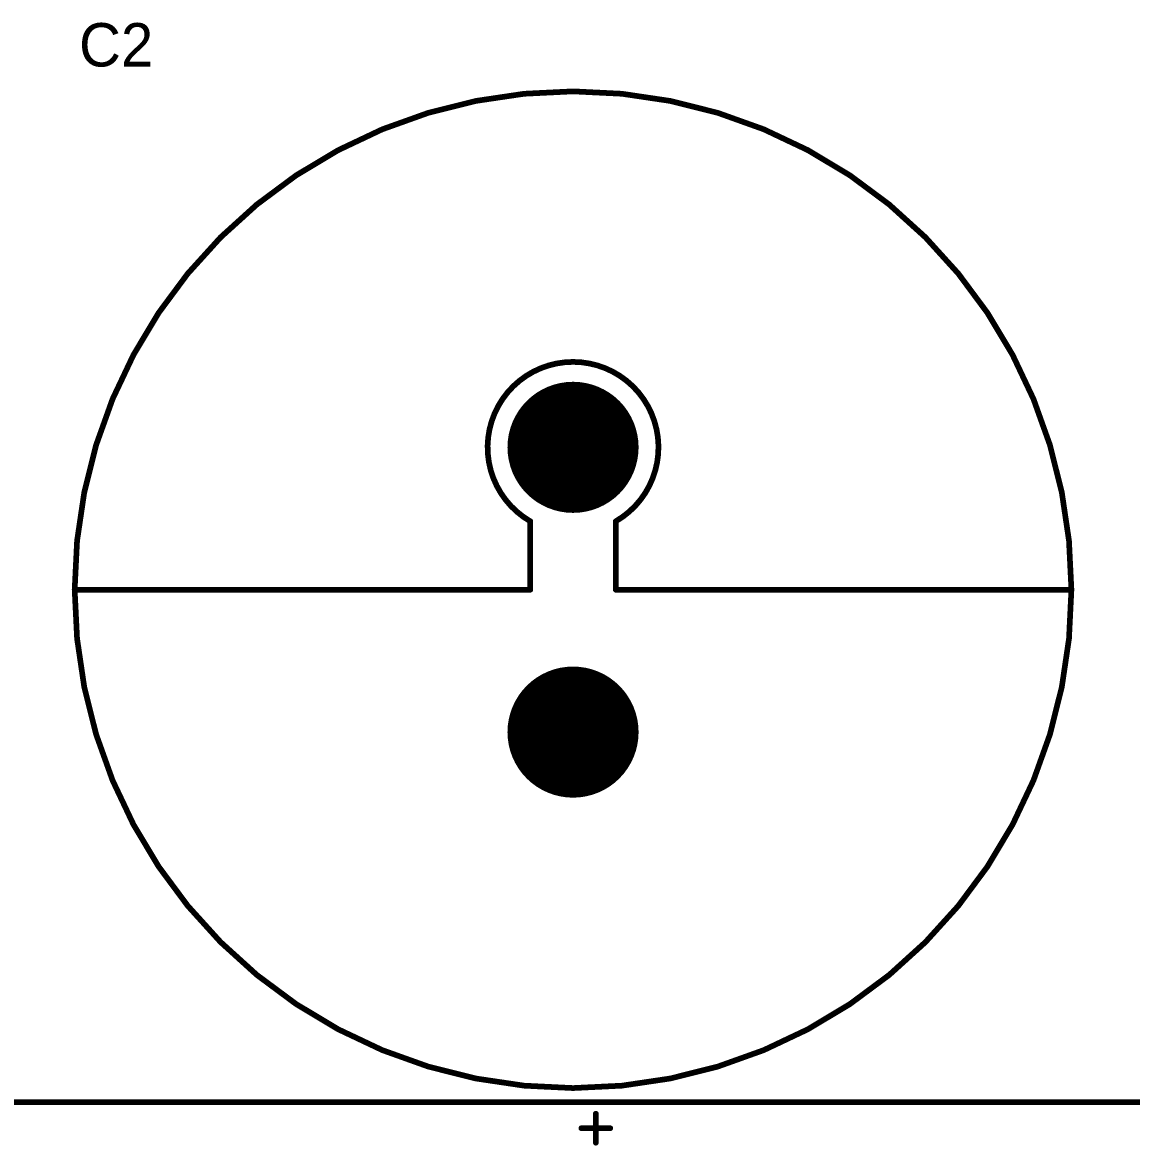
# Model space of a CAD drawing. Header units: millimetres. Extents: x 0 to 230, y -2 to 202.
# Drawn here: x 115.67 to 154.61, y -1.52 to 37.92 of the extents above; entities that cross this region are included whole.
import ezdxf

# ---------------------------------------------------------------- set-up
doc = ezdxf.new("R2010")
doc.units = ezdxf.units.MM
for name, color, linetype in [('BottomLayer', 5, 'Continuous'), ('BottomSolder', 6, 'Continuous'), ('MultiLayer', 9, 'Continuous'), ('TopLayer', 1, 'Continuous'), ('TopOverlay', 2, 'Continuous'), ('TopSolder', 216, 'Continuous')]:
    doc.layers.add(name, color=color, linetype=linetype)

# ---------------------------------------------------------------- blocks, each defined once
blk = doc.blocks.new('450V_35MM_10MM_22')
at = {"layer": 'BottomLayer', "const_width": 2.2}
for points in [[(-1.1, 0, 1), (1.1, 0, 1)], [(8.9, 0, 1), (11.1, 0, 1)]]:
    blk.add_lwpolyline(points, format="xyb", close=True, dxfattribs=at)
at = {"layer": 'BottomSolder', "const_width": 2.302}
for points in [[(-1.151, 0, 1), (1.151, 0, 1)], [(8.849, 0, 1), (11.151, 0, 1)]]:
    blk.add_lwpolyline(points, format="xyb", close=True, dxfattribs=at)
at = {"layer": 'MultiLayer', "const_width": 2.2}
for points in [[(-1.1, 0, 1), (1.1, 0, 1)], [(8.9, 0, 1), (11.1, 0, 1)]]:
    blk.add_lwpolyline(points, format="xyb", close=True, dxfattribs=at)
at = {"layer": 'TopLayer', "const_width": 2.2}
for points in [[(-1.1, 0, 1), (1.1, 0, 1)], [(8.9, 0, 1), (11.1, 0, 1)]]:
    blk.add_lwpolyline(points, format="xyb", close=True, dxfattribs=at)
at = {"layer": 'TopOverlay'}
for p, q in [((5.625, 17.5), (5, 17.5)), ((5, 17.5), (5, 17.5)), ((5, 17.5), (5, 1.5)), ((6.872, 17.411), (5.625, 17.5)), ((8.109, 17.233), (6.872, 17.411)), ((9.331, 16.967), (8.109, 17.233)), ((10.53, 16.615), (9.331, 16.967)), ((11.701, 16.178), (10.53, 16.615)), ((12.838, 15.659), (11.701, 16.178)), ((13.936, 15.06), (12.838, 15.659)), ((14.987, 14.384), (13.936, 15.06)), ((15.988, 13.635), (14.987, 14.384)), ((16.933, 12.817), (15.988, 13.635)), ((17.817, 11.933), (16.933, 12.817)), ((18.635, 10.988), (17.817, 11.933)), ((19.384, 9.987), (18.635, 10.988)), ((20.06, 8.936), (19.384, 9.987)), ((20.659, 7.838), (20.06, 8.936)), ((21.178, 6.701), (20.659, 7.838)), ((21.615, 5.53), (21.178, 6.701)), ((21.967, 4.331), (21.615, 5.53)), ((22.233, 3.109), (21.967, 4.331)), ((8.629, 2.669), (9.082, 2.856)), ((9.082, 2.856), (9.56, 2.968)), ((9.56, 2.968), (10.049, 3)), ((10.049, 3), (10.537, 2.952)), ((10.537, 2.952), (11.011, 2.825)), ((11.011, 2.825), (11.457, 2.622)), ((22.411, 1.872), (22.233, 3.109)), ((7.844, 2.086), (8.213, 2.41)), ((8.213, 2.41), (8.629, 2.669)), ((11.457, 2.622), (11.865, 2.35)), ((7.533, 1.707), (7.844, 2.086)), ((11.865, 2.35), (12.223, 2.015)), ((12.223, 2.015), (12.521, 1.626)), ((7.402, 1.5), (7.533, 1.707)), ((12.521, 1.626), (12.752, 1.193)), ((22.5, 0.625), (22.411, 1.872)), ((5, 1.5), (7.402, 1.5)), ((12.752, 1.193), (12.91, 0.729)), ((12.91, 0.729), (12.99, 0.245)), ((22.5, -0.625), (22.5, 0.625)), ((12.99, 0.245), (12.99, -0.245)), ((12.99, -0.245), (12.91, -0.729)), ((12.91, -0.729), (12.752, -1.193)), ((22.411, -1.872), (22.5, -0.625)), ((5, -1.5), (5, -17.5)), ((7.402, -1.5), (5, -1.5)), ((7.533, -1.707), (7.402, -1.5)), ((7.402, -1.5), (7.402, -1.5)), ((12.752, -1.193), (12.521, -1.626)), ((7.844, -2.086), (7.533, -1.707)), ((12.521, -1.626), (12.223, -2.015)), ((22.233, -3.109), (22.411, -1.872)), ((8.213, -2.41), (7.844, -2.086)), ((11.865, -2.35), (11.457, -2.622)), ((12.223, -2.015), (11.865, -2.35)), ((8.629, -2.669), (8.213, -2.41)), ((9.082, -2.856), (8.629, -2.669)), ((11.457, -2.622), (11.011, -2.825)), ((9.56, -2.968), (9.082, -2.856)), ((10.049, -3), (9.56, -2.968)), ((10.537, -2.952), (10.049, -3)), ((11.011, -2.825), (10.537, -2.952)), ((21.967, -4.331), (22.233, -3.109)), ((21.615, -5.53), (21.967, -4.331)), ((21.178, -6.701), (21.615, -5.53)), ((20.659, -7.838), (21.178, -6.701)), ((20.06, -8.936), (20.659, -7.838)), ((19.384, -9.987), (20.06, -8.936)), ((18.635, -10.988), (19.384, -9.987)), ((17.817, -11.933), (18.635, -10.988)), ((16.933, -12.817), (17.817, -11.933)), ((15.988, -13.635), (16.933, -12.817)), ((14.987, -14.384), (15.988, -13.635)), ((13.936, -15.06), (14.987, -14.384)), ((12.838, -15.659), (13.936, -15.06)), ((11.701, -16.178), (12.838, -15.659)), ((10.53, -16.615), (11.701, -16.178)), ((9.331, -16.967), (10.53, -16.615)), ((6.872, -17.411), (8.109, -17.233)), ((8.109, -17.233), (9.331, -16.967)), ((5, -17.5), (5.625, -17.5)), ((5.625, -17.5), (6.872, -17.411))]:
    blk.add_line(p, q, dxfattribs=at)
for points, const_width in [([(22.5, 0, 1), (-12.5, 0, 1)], 0.2), ([(4.95, 17.5, 1), (5.05, 17.5, 1)], 0.1), ([(4.95, 17.5, 1), (5.05, 17.5, 1)], 0.1), ([(4.95, 1.5, 1), (5.05, 1.5, 1)], 0.1), ([(4.95, 1.5, 1), (5.05, 1.5, 1)], 0.1), ([(7.352, 1.5, 1), (7.452, 1.5, 1)], 0.1), ([(7.352, 1.5, 1), (7.452, 1.5, 1)], 0.1), ([(-12.55, 0, 1), (-12.45, 0, 1)], 0.1), ([(22.45, 0, 1), (22.55, 0, 1)], 0.1), ([(-13.96, -0.292, 1), (-13.86, -0.292, 1)], 0.1), ([(-14.468, -0.8, 1), (-14.368, -0.8, 1)], 0.1), ([(-13.452, -0.8, 1), (-13.352, -0.8, 1)], 0.1), ([(-13.96, -1.308, 1), (-13.86, -1.308, 1)], 0.1), ([(4.95, -1.5, 1), (5.05, -1.5, 1)], 0.1), ([(4.95, -1.5, 1), (5.05, -1.5, 1)], 0.1), ([(7.352, -1.5, 1), (7.452, -1.5, 1)], 0.1), ([(7.352, -1.5, 1), (7.452, -1.5, 1)], 0.1), ([(4.95, -17.5, 1), (5.05, -17.5, 1)], 0.1), ([(4.95, -17.5, 1), (5.05, -17.5, 1)], 0.1)]:
    blk.add_lwpolyline(points, format="xyb", close=True, dxfattribs=dict(at, const_width=const_width))
at = {"layer": 'TopOverlay', "const_width": 0.2}
for points in [[(5, 17.5), (5, 1.5)], [(5, 1.5), (7.402, 1.5)], [(-13.91, -0.292), (-13.91, -1.308)], [(-14.418, -0.8), (-13.402, -0.8)], [(5, -1.5), (7.402, -1.5)], [(5, -1.5), (5, -17.5)]]:
    blk.add_lwpolyline(points, dxfattribs=at)
for points in [[(5, 17.5, -1), (5, -17.5)], [(7.402, 1.5, -3.732051), (7.402, -1.5)]]:
    blk.add_lwpolyline(points, format="xyb", dxfattribs=at)
at = {"layer": 'TopSolder', "const_width": 2.302}
for points in [[(-1.151, 0, 1), (1.151, 0, 1)], [(8.849, 0, 1), (11.151, 0, 1)]]:
    blk.add_lwpolyline(points, format="xyb", close=True, dxfattribs=at)

msp = doc.modelspace()

# ---------------------------------------------------------------- linework, layer by layer
at = {"layer": 'TopOverlay', "const_width": 0.2}
msp.add_lwpolyline([(0, 0), (230, 0)], dxfattribs=at)

# ---------------------------------------------------------------- block references
at = {"rotation": 90}
msp.add_blockref('450V_35MM_10MM_22', (135, 13), dxfattribs=at)

# ---------------------------------------------------------------- texts
at = {"layer": 'TopOverlay'}
msp.add_text('C2', height=1.524, dxfattribs=at).set_placement((117.653, 36.373))

doc.saveas('drawing.dxf')
